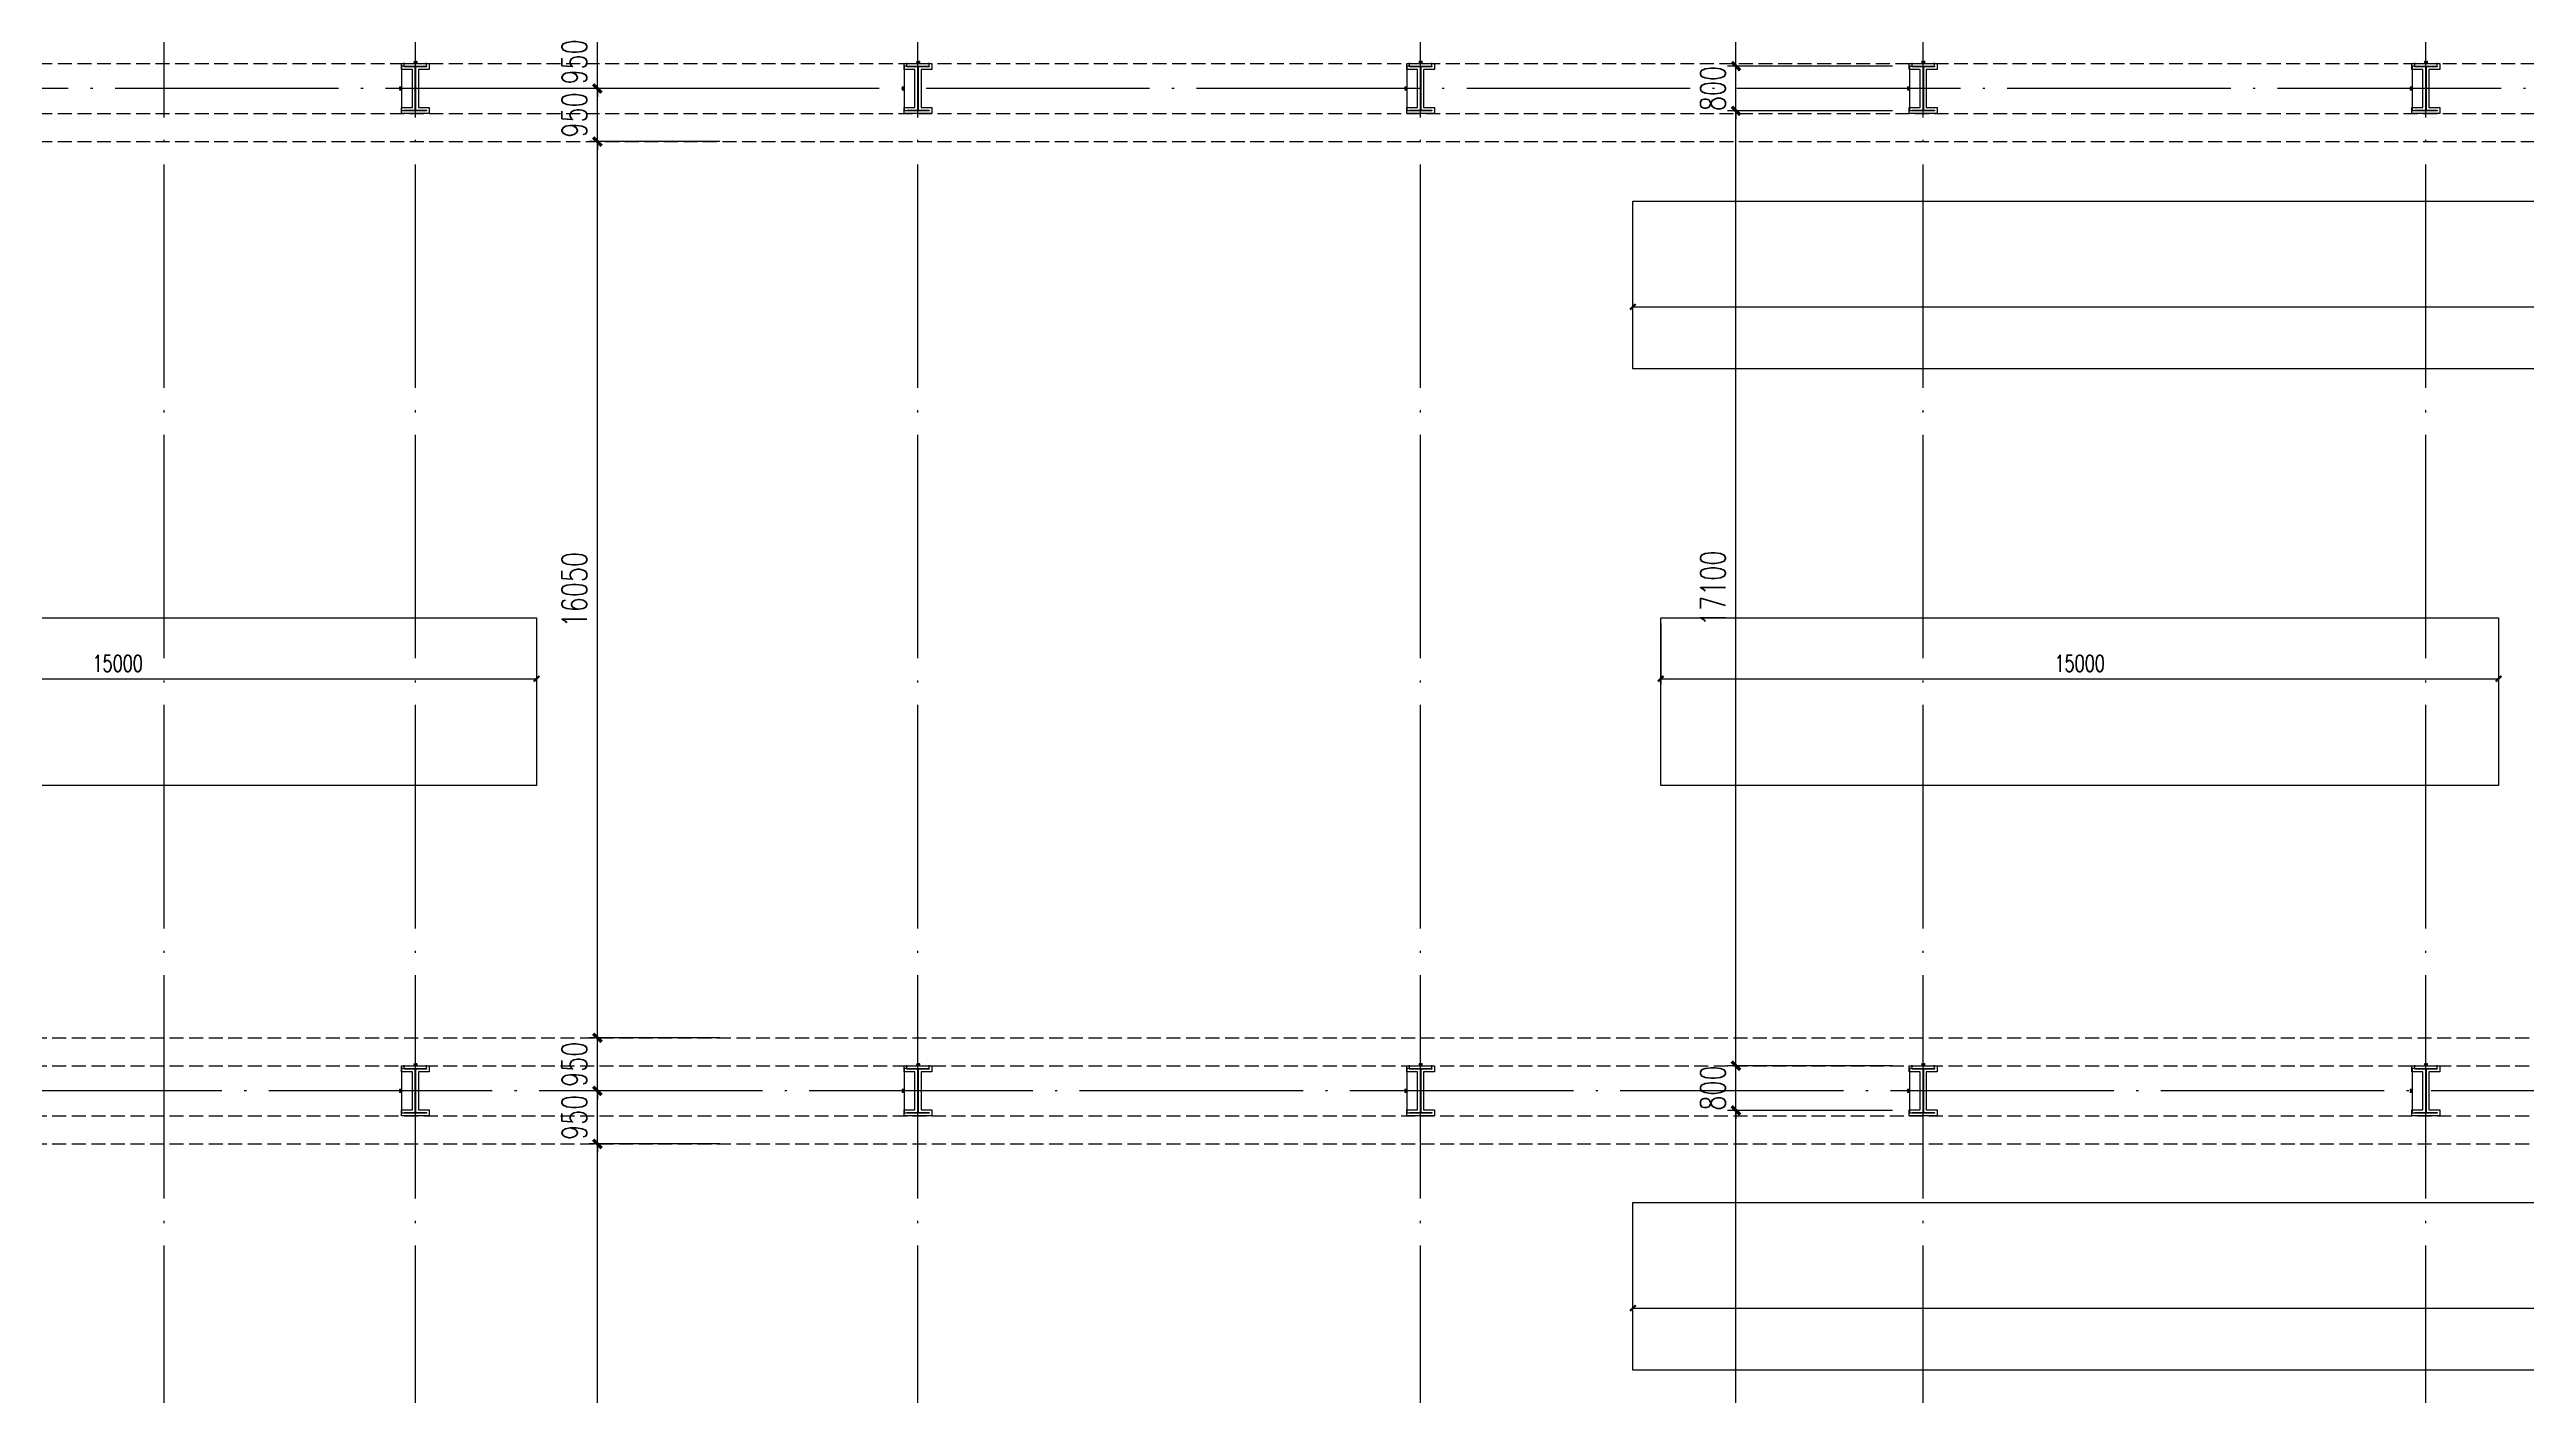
# Model space of a CAD drawing. Extents: x -1313754 to 847533, y 489853 to 941203.
# Drawn here: x -707404 to -663054, y 561415 to 585517 of the extents above; entities that cross this region are included whole.
import ezdxf

# ---------------------------------------------------------------- set-up
doc = ezdxf.new("R2010")
doc.units = 0
doc.header["$LTSCALE"] = 1000
doc.header["$MEASUREMENT"] = 0
doc.linetypes.add('DASH', pattern=[0.35, 0.25, -0.1])
doc.linetypes.add('DOTE', pattern=[2.42, 2, -0.2, 0.02, -0.2])
doc.layers.get('Defpoints').update_dxf_attribs({"color": 210})
for name, color, linetype in [('A-AXIS-DOTE', 14, 'DOTE'), ('A-AXIS-DP', 126, 'Continuous'), ('A-HATCH-2', 251, 'Continuous'), ('A-SFCE', 30, 'Continuous'), ('A-WINDOW', 140, 'Continuous'), ('AS-COLN', 6, 'Continuous'), ('AS-WALL', 40, 'Continuous')]:
    doc.layers.add(name, color=color, linetype=linetype)
doc.styles.add('_TCH_DIM_T3', font='SIMPLEX', dxfattribs={"width": 0.705882, "bigfont": 'GBCBIG'})
doc.dimstyles.new('_TCH_ARCH&&10', dxfattribs={"dimtxt": 29.75, "dimasz": 10, "dimexe": 10, "dimexo": 10, "dimgap": 12.625, "dimtad": 1, "dimdec": 0, "dimzin": 0, "dimdsep": 46, "dimtxsty": '_TCH_DIM_T3', "dimblk": 'ARCHTICK', "dimcen": 0.09, "dimclrt": 7, "dimazin": 2, "dimtfac": 1, "dimtdec": 0, "dimtix": 1, "dimtmove": 2, "dimatfit": 3, "dimfxl": 0, "dimtolj": 1, "dimtzin": 0, "dimarcsym": 0})
doc.dimstyles.new('_TCH_ARCH&&100', dxfattribs={"dimtxt": 297.5, "dimasz": 100, "dimexe": 100, "dimexo": 100, "dimgap": 126.25, "dimtad": 1, "dimdec": 0, "dimzin": 0, "dimdsep": 46, "dimtxsty": '_TCH_DIM_T3', "dimblk": 'ARCHTICK', "dimcen": 0.09, "dimclrt": 7, "dimazin": 2, "dimtfac": 1, "dimtdec": 0, "dimtix": 1, "dimtmove": 2, "dimatfit": 3, "dimfxl": 0, "dimtolj": 1, "dimtzin": 0, "dimarcsym": 0})
doc.dimstyles.new('_TCH_ARCH&&150', dxfattribs={"dimtxt": 446.25, "dimasz": 150, "dimexe": 150, "dimexo": 150, "dimgap": 189.375, "dimtad": 1, "dimdec": 0, "dimzin": 0, "dimdsep": 46, "dimtxsty": '_TCH_DIM_T3', "dimblk": 'ARCHTICK', "dimcen": 0.09, "dimclrt": 7, "dimazin": 2, "dimtfac": 1, "dimtdec": 0, "dimtix": 1, "dimtmove": 2, "dimatfit": 3, "dimfxl": 0, "dimtolj": 1, "dimtzin": 0, "dimarcsym": 0})

# ---------------------------------------------------------------- blocks, each defined once
blk = doc.blocks.new('dote')
at = {"layer": 'A-AXIS-DOTE', "ltscale": 2}
for p, q in [((15382.2, -264080), (15382.2, -167560.7)), ((19882.2, -264080), (19882.2, -167560.7)), ((28882.2, -264080), (28882.2, -167560.7)), ((37882.2, -264080), (37882.2, -167560.7)), ((46882.2, -264080), (46882.2, -167560.7)), ((55882.2, -264080), (55882.2, -167560.7)), ((100786.4, -220000), (-97273.6, -220000)), ((98696.4, -237950), (-97273.6, -237950))]:
    blk.add_line(p, q, dxfattribs=at)
blk = doc.blocks.new('_ArchTick')
at = {"color": 0, "linetype": 'ByBlock', "const_width": 0.4}
blk.add_lwpolyline([(-0.5, -0.5), (0.5, 0.5)], dxfattribs=at)
blk = doc.blocks.new('*D1776')
at = {"layer": 'A-WINDOW', "color": 0, "lineweight": -2}
for p, q in [((-174404, 602320), (-177359, 602320)), ((-177209, 585220), (-177209, 602320)), ((-174404, 585220), (-177359, 585220))]:
    blk.add_line(p, q, dxfattribs=at)
at = {"layer": 'Defpoints', "color": 0}
for p in [(-177209, 602320), (-174254, 602320), (-174254, 585220)]:
    blk.add_point(p, dxfattribs=at)
at = {"layer": 'A-WINDOW', "color": 0, "lineweight": -2, "xscale": 150, "yscale": 150, "zscale": 150}
for p, rotation in [((-177209, 602320), 90), ((-177209, 585220), 270)]:
    blk.add_blockref('_ArchTick', p, dxfattribs=dict(at, rotation=rotation))
at = {"layer": 'A-WINDOW', "color": 7, "insert": (-177621, 593770), "char_height": 446.2, "attachment_point": 5, "rotation": 90, "style": '_TCH_DIM_T3'}
blk.add_mtext('\\A1;17100', dxfattribs=at)
blk = doc.blocks.new('*D1777')
at = {"layer": 'A-WINDOW', "color": 0, "lineweight": -2}
for p, q in [((-174404, 585220), (-177359, 585220)), ((-177209, 585220), (-177209, 585370)), ((-177209, 584420), (-177209, 585220)), ((-174404, 584420), (-177359, 584420)), ((-177209, 584420), (-177209, 584270))]:
    blk.add_line(p, q, dxfattribs=at)
at = {"layer": 'Defpoints', "color": 0}
for p in [(-177209, 585220), (-174254, 585220), (-174254, 584420)]:
    blk.add_point(p, dxfattribs=at)
at = {"layer": 'A-WINDOW', "color": 0, "lineweight": -2, "xscale": 150, "yscale": 150, "zscale": 150}
for p, rotation in [((-177209, 585220), 270), ((-177209, 584420), 90)]:
    blk.add_blockref('_ArchTick', p, dxfattribs=dict(at, rotation=rotation))
at = {"layer": 'A-WINDOW', "color": 7, "insert": (-177621, 584820), "char_height": 446.2, "attachment_point": 5, "rotation": 90, "style": '_TCH_DIM_T3'}
blk.add_mtext('\\A1;800', dxfattribs=at)
blk = doc.blocks.new('*D1778')
at = {"layer": 'A-WINDOW', "color": 0, "lineweight": -2}
for p, q in [((-174404, 584420), (-177359, 584420)), ((-177209, 567320), (-177209, 584420)), ((-174404, 567320), (-177359, 567320))]:
    blk.add_line(p, q, dxfattribs=at)
at = {"layer": 'Defpoints', "color": 0}
for p in [(-177209, 584420), (-174254, 584420), (-174254, 567320)]:
    blk.add_point(p, dxfattribs=at)
at = {"layer": 'A-WINDOW', "color": 0, "lineweight": -2, "xscale": 150, "yscale": 150, "zscale": 150}
for p, rotation in [((-177209, 584420), 90), ((-177209, 567320), 270)]:
    blk.add_blockref('_ArchTick', p, dxfattribs=dict(at, rotation=rotation))
at = {"layer": 'A-WINDOW', "color": 7, "insert": (-177621, 575870), "char_height": 446.2, "attachment_point": 5, "rotation": 90, "style": '_TCH_DIM_T3'}
blk.add_mtext('\\A1;17100', dxfattribs=at)
blk = doc.blocks.new('*D1779')
at = {"layer": 'A-WINDOW', "color": 0, "lineweight": -2}
for p, q in [((-174404, 567320), (-177359, 567320)), ((-177209, 567320), (-177209, 567470)), ((-177209, 566520), (-177209, 567320)), ((-174404, 566520), (-177359, 566520)), ((-177209, 566520), (-177209, 566370))]:
    blk.add_line(p, q, dxfattribs=at)
at = {"layer": 'Defpoints', "color": 0}
for p in [(-177209, 567320), (-174254, 567320), (-174254, 566520)]:
    blk.add_point(p, dxfattribs=at)
at = {"layer": 'A-WINDOW', "color": 0, "lineweight": -2, "xscale": 150, "yscale": 150, "zscale": 150}
for p, rotation in [((-177209, 567320), 270), ((-177209, 566520), 90)]:
    blk.add_blockref('_ArchTick', p, dxfattribs=dict(at, rotation=rotation))
at = {"layer": 'A-WINDOW', "color": 7, "insert": (-177621, 566920), "char_height": 446.2, "attachment_point": 5, "rotation": 90, "style": '_TCH_DIM_T3'}
blk.add_mtext('\\A1;800', dxfattribs=at)
blk = doc.blocks.new('*D1780')
at = {"layer": 'A-WINDOW', "color": 0, "lineweight": -2}
for p, q in [((-174404, 566520), (-177359, 566520)), ((-177209, 549420), (-177209, 566520)), ((-174404, 549420), (-177359, 549420))]:
    blk.add_line(p, q, dxfattribs=at)
at = {"layer": 'Defpoints', "color": 0}
for p in [(-177209, 566520), (-174254, 566520), (-174254, 549420)]:
    blk.add_point(p, dxfattribs=at)
at = {"layer": 'A-WINDOW', "color": 0, "lineweight": -2, "xscale": 150, "yscale": 150, "zscale": 150}
for p, rotation in [((-177209, 566520), 90), ((-177209, 549420), 270)]:
    blk.add_blockref('_ArchTick', p, dxfattribs=dict(at, rotation=rotation))
at = {"layer": 'A-WINDOW', "color": 7, "insert": (-177621, 557970), "char_height": 446.2, "attachment_point": 5, "rotation": 90, "style": '_TCH_DIM_T3'}
blk.add_mtext('\\A1;17100', dxfattribs=at)
blk = doc.blocks.new('*D1786')
at = {"layer": 'A-WINDOW', "color": 0, "lineweight": -2}
for p, q in [((-197594, 585770), (-197594, 585920)), ((-195400, 585770), (-197744, 585770)), ((-197594, 584820), (-197594, 585770)), ((-195400, 584820), (-197744, 584820)), ((-197594, 584820), (-197594, 584670))]:
    blk.add_line(p, q, dxfattribs=at)
at = {"layer": 'Defpoints', "color": 0}
for p in [(-197594, 585770), (-195250, 585770), (-195250, 584820)]:
    blk.add_point(p, dxfattribs=at)
at = {"layer": 'A-WINDOW', "color": 0, "lineweight": -2, "xscale": 150, "yscale": 150, "zscale": 150}
for p, rotation in [((-197594, 585770), 270), ((-197594, 584820), 90)]:
    blk.add_blockref('_ArchTick', p, dxfattribs=dict(at, rotation=rotation))
at = {"layer": 'A-WINDOW', "color": 7, "insert": (-198006, 585295), "char_height": 446.2, "attachment_point": 5, "rotation": 90, "style": '_TCH_DIM_T3'}
blk.add_mtext('\\A1;950', dxfattribs=at)
blk = doc.blocks.new('*D1787')
at = {"layer": 'A-WINDOW', "color": 0, "lineweight": -2}
for p, q in [((-195400, 584820), (-197744, 584820)), ((-197594, 584820), (-197594, 584970)), ((-197594, 583870), (-197594, 584820)), ((-195400, 583870), (-197744, 583870)), ((-197594, 583870), (-197594, 583720))]:
    blk.add_line(p, q, dxfattribs=at)
at = {"layer": 'Defpoints', "color": 0}
for p in [(-197594, 584820), (-195250, 584820), (-195250, 583870)]:
    blk.add_point(p, dxfattribs=at)
at = {"layer": 'A-WINDOW', "color": 0, "lineweight": -2, "xscale": 150, "yscale": 150, "zscale": 150}
for p, rotation in [((-197594, 584820), 270), ((-197594, 583870), 90)]:
    blk.add_blockref('_ArchTick', p, dxfattribs=dict(at, rotation=rotation))
at = {"layer": 'A-WINDOW', "color": 7, "insert": (-198006, 584345), "char_height": 446.2, "attachment_point": 5, "rotation": 90, "style": '_TCH_DIM_T3'}
blk.add_mtext('\\A1;950', dxfattribs=at)
blk = doc.blocks.new('*D1788')
at = {"layer": 'A-WINDOW', "color": 0, "lineweight": -2}
for p, q in [((-195400, 583870), (-197744, 583870)), ((-197594, 567820), (-197594, 583870)), ((-195400, 567820), (-197744, 567820))]:
    blk.add_line(p, q, dxfattribs=at)
at = {"layer": 'Defpoints', "color": 0}
for p in [(-197594, 583870), (-195250, 583870), (-195250, 567820)]:
    blk.add_point(p, dxfattribs=at)
at = {"layer": 'A-WINDOW', "color": 0, "lineweight": -2, "xscale": 150, "yscale": 150, "zscale": 150}
for p, rotation in [((-197594, 583870), 90), ((-197594, 567820), 270)]:
    blk.add_blockref('_ArchTick', p, dxfattribs=dict(at, rotation=rotation))
at = {"layer": 'A-WINDOW', "color": 7, "insert": (-198006, 575845), "char_height": 446.2, "attachment_point": 5, "rotation": 90, "style": '_TCH_DIM_T3'}
blk.add_mtext('\\A1;16050', dxfattribs=at)
blk = doc.blocks.new('*D1789')
at = {"layer": 'A-WINDOW', "color": 0, "lineweight": -2}
for p, q in [((-195400, 567820), (-197744, 567820)), ((-197594, 567820), (-197594, 567970)), ((-197594, 566870), (-197594, 567820)), ((-195400, 566870), (-197744, 566870)), ((-197594, 566870), (-197594, 566720))]:
    blk.add_line(p, q, dxfattribs=at)
at = {"layer": 'Defpoints', "color": 0}
for p in [(-197594, 567820), (-195250, 567820), (-195250, 566870)]:
    blk.add_point(p, dxfattribs=at)
at = {"layer": 'A-WINDOW', "color": 0, "lineweight": -2, "xscale": 150, "yscale": 150, "zscale": 150}
for p, rotation in [((-197594, 567820), 270), ((-197594, 566870), 90)]:
    blk.add_blockref('_ArchTick', p, dxfattribs=dict(at, rotation=rotation))
at = {"layer": 'A-WINDOW', "color": 7, "insert": (-198006, 567345), "char_height": 446.2, "attachment_point": 5, "rotation": 90, "style": '_TCH_DIM_T3'}
blk.add_mtext('\\A1;950', dxfattribs=at)
blk = doc.blocks.new('*D1790')
at = {"layer": 'A-WINDOW', "color": 0, "lineweight": -2}
for p, q in [((-195400, 566870), (-197744, 566870)), ((-197594, 566870), (-197594, 567020)), ((-197594, 565920), (-197594, 566870)), ((-195400, 565920), (-197744, 565920)), ((-197594, 565920), (-197594, 565770))]:
    blk.add_line(p, q, dxfattribs=at)
at = {"layer": 'Defpoints', "color": 0}
for p in [(-197594, 566870), (-195250, 566870), (-195250, 565920)]:
    blk.add_point(p, dxfattribs=at)
at = {"layer": 'A-WINDOW', "color": 0, "lineweight": -2, "xscale": 150, "yscale": 150, "zscale": 150}
for p, rotation in [((-197594, 566870), 270), ((-197594, 565920), 90)]:
    blk.add_blockref('_ArchTick', p, dxfattribs=dict(at, rotation=rotation))
at = {"layer": 'A-WINDOW', "color": 7, "insert": (-198006, 566395), "char_height": 446.2, "attachment_point": 5, "rotation": 90, "style": '_TCH_DIM_T3'}
blk.add_mtext('\\A1;950', dxfattribs=at)
blk = doc.blocks.new('*D1791')
at = {"layer": 'A-WINDOW', "color": 0, "lineweight": -2}
for p, q in [((-195400, 565920), (-197744, 565920)), ((-197594, 549870), (-197594, 565920)), ((-195400, 549870), (-197744, 549870))]:
    blk.add_line(p, q, dxfattribs=at)
at = {"layer": 'Defpoints', "color": 0}
for p in [(-197594, 565920), (-195250, 565920), (-195250, 549870)]:
    blk.add_point(p, dxfattribs=at)
at = {"layer": 'A-WINDOW', "color": 0, "lineweight": -2, "xscale": 150, "yscale": 150, "zscale": 150}
for p, rotation in [((-197594, 565920), 90), ((-197594, 549870), 270)]:
    blk.add_blockref('_ArchTick', p, dxfattribs=dict(at, rotation=rotation))
at = {"layer": 'A-WINDOW', "color": 7, "insert": (-198006, 557895), "char_height": 446.2, "attachment_point": 5, "rotation": 90, "style": '_TCH_DIM_T3'}
blk.add_mtext('\\A1;16050', dxfattribs=at)
blk = doc.blocks.new('*D1767')
at = {"layer": 'A-AXIS-DP', "color": 0, "lineweight": -2}
for p, q in [((-165054, 621030), (-165054, 621079)), ((-165054, 621069), (-164654, 621069)), ((-164654, 621030), (-164654, 621079))]:
    blk.add_line(p, q, dxfattribs=at)
at = {"layer": 'Defpoints', "color": 0}
for p in [(-165054, 621020), (-164654, 621069), (-164654, 621020)]:
    blk.add_point(p, dxfattribs=at)
at = {"layer": 'A-AXIS-DP', "color": 0, "lineweight": -2, "xscale": 10, "yscale": 10, "zscale": 10, "rotation": 180}
blk.add_blockref('_ArchTick', (-165054, 621069), dxfattribs=at)
at = {"layer": 'A-AXIS-DP', "color": 0, "lineweight": -2, "xscale": 10, "yscale": 10, "zscale": 10}
blk.add_blockref('_ArchTick', (-164654, 621069), dxfattribs=at)
at = {"layer": 'A-AXIS-DP', "color": 7, "insert": (-164854, 621096), "char_height": 29.8, "attachment_point": 5, "style": '_TCH_DIM_T3'}
blk.add_mtext('\\A1;400', dxfattribs=at)
blk = doc.blocks.new('*D1768')
at = {"layer": 'A-AXIS-DP', "color": 0, "lineweight": -2}
for p, q in [((-165064, 621020), (-165105, 621020)), ((-165095, 620220), (-165095, 621020)), ((-165064, 620220), (-165105, 620220))]:
    blk.add_line(p, q, dxfattribs=at)
at = {"layer": 'Defpoints', "color": 0}
for p in [(-165095, 621020), (-165054, 621020), (-165054, 620220)]:
    blk.add_point(p, dxfattribs=at)
at = {"layer": 'A-AXIS-DP', "color": 0, "lineweight": -2, "xscale": 10, "yscale": 10, "zscale": 10}
for p, rotation in [((-165095, 621020), 90), ((-165095, 620220), 270)]:
    blk.add_blockref('_ArchTick', p, dxfattribs=dict(at, rotation=rotation))
at = {"layer": 'A-AXIS-DP', "color": 7, "insert": (-165123, 620620), "char_height": 29.8, "attachment_point": 5, "rotation": 90, "style": '_TCH_DIM_T3'}
blk.add_mtext('\\A1;800', dxfattribs=at)
blk = doc.blocks.new('*D2321')
at = {"layer": 'A-AXIS-DP', "color": 0, "lineweight": -2}
for p, q in [((-144054, 715580), (-144054, 714490)), ((-129054, 715580), (-129054, 714490)), ((-144054, 714590), (-129054, 714590))]:
    blk.add_line(p, q, dxfattribs=at)
at = {"layer": 'Defpoints', "color": 0}
for p in [(-144054, 715680), (-129054, 715680), (-129054, 714590)]:
    blk.add_point(p, dxfattribs=at)
at = {"layer": 'A-AXIS-DP', "color": 0, "lineweight": -2, "xscale": 100, "yscale": 100, "zscale": 100, "rotation": 180}
blk.add_blockref('_ArchTick', (-144054, 714590), dxfattribs=at)
at = {"layer": 'A-AXIS-DP', "color": 0, "lineweight": -2, "xscale": 100, "yscale": 100, "zscale": 100}
blk.add_blockref('_ArchTick', (-129054, 714590), dxfattribs=at)
at = {"layer": 'A-AXIS-DP', "color": 7, "insert": (-136554, 714865), "char_height": 297.5, "attachment_point": 5, "style": '_TCH_DIM_T3'}
blk.add_mtext('\\A1;15000', dxfattribs=at)
blk = doc.blocks.new('*D2322')
at = {"layer": 'A-AXIS-DP', "color": 0, "lineweight": -2}
for p, q in [((-179054, 719270), (-179054, 720380)), ((-179054, 720280), (-129054, 720280)), ((-129054, 719270), (-129054, 720380))]:
    blk.add_line(p, q, dxfattribs=at)
at = {"layer": 'Defpoints', "color": 0}
for p in [(-129054, 720280), (-179054, 719170), (-129054, 719170)]:
    blk.add_point(p, dxfattribs=at)
at = {"layer": 'A-AXIS-DP', "color": 0, "lineweight": -2, "xscale": 100, "yscale": 100, "zscale": 100, "rotation": 180}
blk.add_blockref('_ArchTick', (-179054, 720280), dxfattribs=at)
at = {"layer": 'A-AXIS-DP', "color": 0, "lineweight": -2, "xscale": 100, "yscale": 100, "zscale": 100}
blk.add_blockref('_ArchTick', (-129054, 720280), dxfattribs=at)
at = {"layer": 'A-AXIS-DP', "color": 7, "insert": (-154054, 720555), "char_height": 297.5, "attachment_point": 5, "style": '_TCH_DIM_T3'}
blk.add_mtext('\\A1;50000', dxfattribs=at)
blk = doc.blocks.new('4324324')
at = {"layer": 'A-HATCH-2', "linetype": 'DASH'}
for p, q in [((-294754.2, 585270.1), (-128854.2, 585270.1)), ((-307354.2, 584369.9), (-128854.2, 584369.9)), ((-307354.2, 583869.9), (-128854.2, 583869.9)), ((-313054.2, 567820), (-128854.2, 567820)), ((-313054.2, 567320), (-128854.2, 567320)), ((-313054.2, 566419.9), (-128854.2, 566419.9)), ((-313054.2, 565919.9), (-128854.2, 565919.9))]:
    blk.add_line(p, q, dxfattribs=at)
at = {"layer": 'A-WINDOW'}
for p1, p2, distance, picture, middle in [((-174254.2, 585219.9), (-174254.2, 602319.9), 2954.7, '*D1776', (-177621.3, 593769.9)), ((-195250, 584820), (-195250, 585770.1), 2343.8, '*D1786', (-198006.2, 585295)), ((-174254.2, 584419.9), (-174254.2, 585219.9), 2954.7, '*D1777', (-177621.3, 584819.9)), ((-195250, 583869.9), (-195250, 584820), 2343.8, '*D1787', (-198006.2, 584345)), ((-174254.2, 567319.9), (-174254.2, 584419.9), 2954.7, '*D1778', (-177621.3, 575869.9)), ((-195250, 567820), (-195250, 583869.9), 2343.8, '*D1788', (-198006.2, 575845)), ((-195250, 566870), (-195250, 567820), 2343.8, '*D1789', (-198006.2, 567345)), ((-174254.2, 566519.9), (-174254.2, 567319.9), 2954.7, '*D1779', (-177621.3, 566919.9)), ((-195250, 565919.9), (-195250, 566870), 2343.8, '*D1790', (-198006.2, 566394.9)), ((-174254.2, 549420), (-174254.2, 566519.9), 2954.7, '*D1780', (-177621.3, 557970)), ((-195250, 549870), (-195250, 565919.9), 2343.8, '*D1791', (-198006.2, 557894.9))]:
    dim = blk.add_aligned_dim(p1=p1, p2=p2, distance=distance, dimstyle='_TCH_ARCH&&150', dxfattribs=at)
    dim.commit()
    dim.dimension.update_dxf_attribs({"geometry": picture, "text_midpoint": middle})
blk = doc.blocks.new('w42343243')
at = {"layer": 'A-HATCH-2'}
blk.add_lwpolyline([(-165104.2, 621070), (-164604.2, 621070), (-164604.2, 620958), (-164800.2, 620958), (-164800.2, 620282), (-164604.2, 620282), (-164604.2, 620170), (-165104.2, 620170), (-165104.2, 620282), (-164908.2, 620282), (-164908.2, 620958), (-165104.2, 620958)], close=True, dxfattribs=at)
at = {"layer": 'AS-COLN', "color": 3}
blk.add_lwpolyline([(-165054.2, 621020), (-164654.2, 621020), (-164654.2, 621008), (-164850.2, 621008), (-164850.2, 620232), (-164654.2, 620232), (-164654.2, 620220), (-165054.2, 620220), (-165054.2, 620232), (-164858.2, 620232), (-164858.2, 621008), (-165054.2, 621008)], close=True, dxfattribs=at)
at = {"layer": 'A-AXIS-DP'}
for p1, p2, distance, picture, middle in [((-165054.2, 620220), (-165054.2, 621020), 41.2, '*D1768', (-165122.9, 620620)), ((-165054.2, 621020), (-164654.2, 621020), 48.8, '*D1767', (-164854.2, 621096.2))]:
    dim = blk.add_aligned_dim(p1=p1, p2=p2, distance=distance, dimstyle='_TCH_ARCH&&10', dxfattribs=at)
    dim.commit()
    dim.dimension.update_dxf_attribs({"geometry": picture, "text_midpoint": middle})
blk = doc.blocks.new('42343')
at = {"layer": 'A-WINDOW'}
for p in [(-36000, -35800), (-27000, -35800), (-18000, -35800), (-9000, -35800), (0, -35800), (-36000, -53750), (-27000, -53750), (-18000, -53750), (-9000, -53750), (0, -53750)]:
    blk.add_blockref('w42343243', p, dxfattribs=at)
blk = doc.blocks.new('w42332')
at = {"layer": 'A-SFCE', "color": 5}
blk.add_lwpolyline([(-144054.2, 715680), (-129054.2, 715680), (-129054.2, 712680), (-144054.2, 712680)], close=True, dxfattribs=at)
at = {"layer": 'A-AXIS-DP', "color": 1}
dim = blk.add_aligned_dim(p1=(-144054.2, 715680), p2=(-129054.2, 715680), distance=-1090, dimstyle='_TCH_ARCH&&100', dxfattribs=at)
dim.commit()
dim.dimension.update_dxf_attribs({"geometry": '*D2321', "text_midpoint": (-136554.2, 714865)})
blk = doc.blocks.new('w42342132')
at = {"layer": 'A-SFCE', "color": 5}
blk.add_lwpolyline([(-179054.2, 722170), (-129054.2, 722170), (-129054.2, 719170), (-179054.2, 719170)], close=True, dxfattribs=at)
at = {"layer": 'A-AXIS-DP', "color": 1}
dim = blk.add_aligned_dim(p1=(-179054.2, 719170), p2=(-129054.2, 719170), distance=1110, dimstyle='_TCH_ARCH&&100', dxfattribs=at)
dim.commit()
dim.dimension.update_dxf_attribs({"geometry": '*D2322', "text_midpoint": (-154054.2, 720555)})
blk = doc.blocks.new('4234324333332222')
at = {"layer": 'A-SFCE'}
for name, p in [('w42342132', (0, -103780)), ('w42332', (-69630, -104750)), ('w42332', (-34500, -104750)), ('w42342132', (0, -121710))]:
    blk.add_blockref(name, p, dxfattribs=at)

msp = doc.modelspace()

# ---------------------------------------------------------------- block references
at = {"layer": 'A-SFCE'}
msp.add_blockref('4234324333332222', (-500000, -35590), dxfattribs=at)
at = {"layer": 'A-WINDOW'}
for name in ['42343', '4324324']:
    msp.add_blockref(name, (-500000, 0), dxfattribs=at)
at = {"layer": 'AS-WALL'}
msp.add_blockref('dote', (-720736.4, 804820), dxfattribs=at)

doc.saveas('drawing.dxf')
